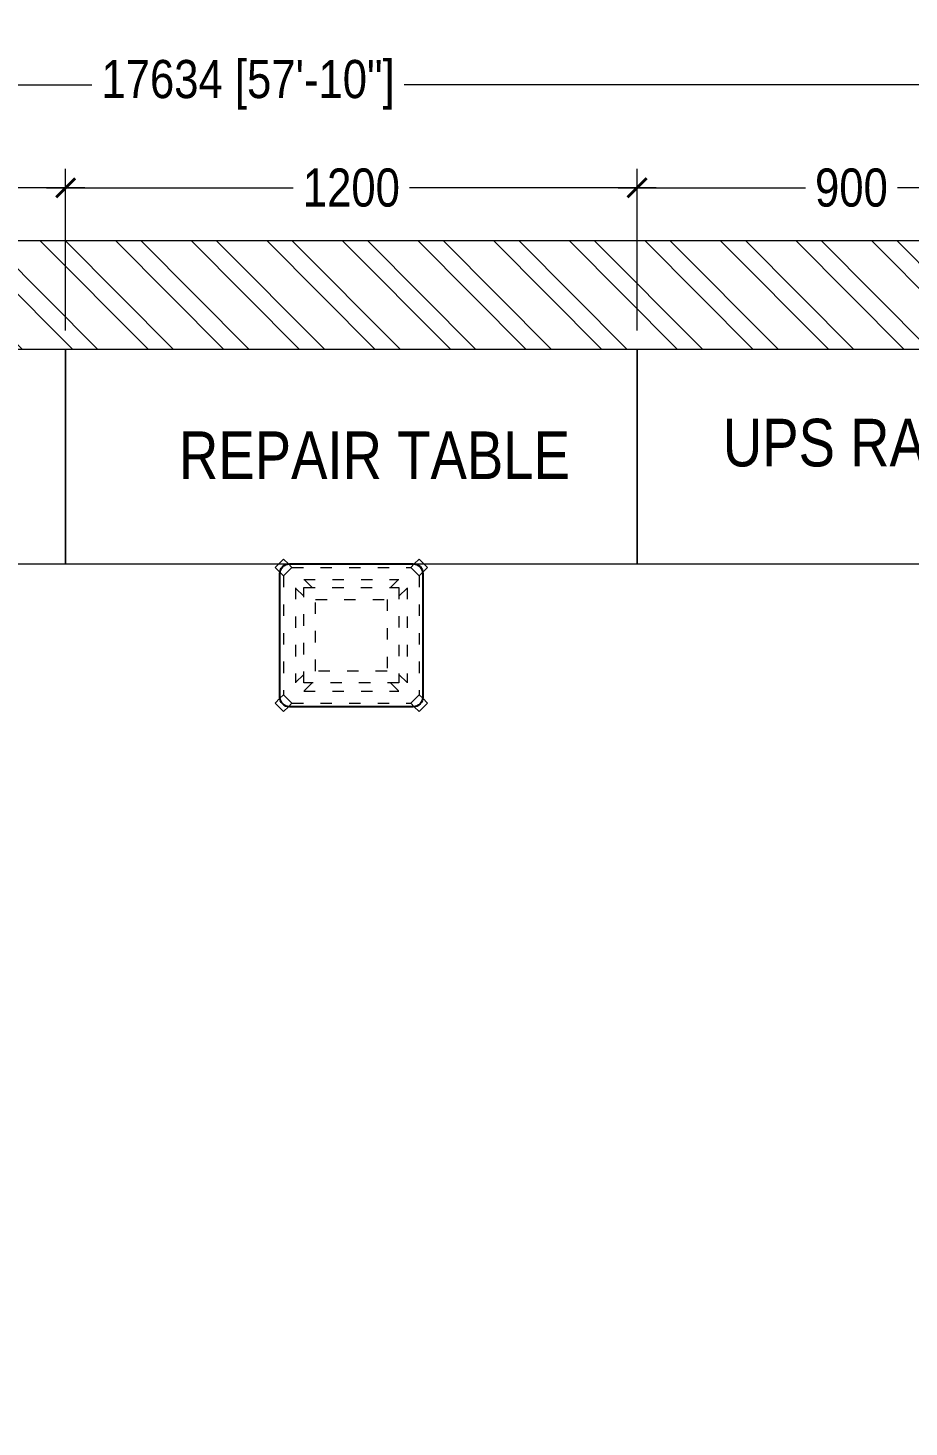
# Model space of a CAD drawing. Header units: millimetres. Extents: x 7389 to 27936, y -894474 to -881284.
# Drawn here: x 18225 to 20075, y -884222 to -881284 of the extents above; entities that cross this region are included whole.
import ezdxf
from ezdxf.lldxf.tags import DXFTag

# ---------------------------------------------------------------- set-up
doc = ezdxf.new("R2010")
doc.units = ezdxf.units.MM
doc.header["$LTSCALE"] = 40
doc.header["$MEASUREMENT"] = 0
doc.header["$PDMODE"] = 3
doc.linetypes.add('a_p6_plan_L18$0$HIDDEN', pattern=[0.375, 0.25, -0.125])
doc.linetypes.add('ACAD_ISO03W100', pattern=[30, 12, -18])
for name, color, linetype, lineweight in [('A-WALL-MASY', 1, 'Continuous', 9), ('dimensions', 149, 'Continuous', 5), ('Floor-Unit', 1, 'Continuous', 13), ('LN-ELEVATION-1', 81, 'Continuous', 25), ('LN-ELEVATION-3', 125, 'a_p6_plan_L18$0$HIDDEN', 18), ('LN-ELEVATION-5', 167, 'Continuous', 5), ('wall hatch', 22, 'Continuous', 9)]:
    doc.layers.add(name, color=color, linetype=linetype, lineweight=lineweight)
doc.styles.get("Standard").update_dxf_attribs({"font": 'ARIALN.TTF'})
tags = doc.linetypes.add('DASHED2', pattern=[0.375, 0.25, -0.125]).pattern_tags.tags
tags[6:7] = [DXFTag(74, 4), DXFTag(75, 0), DXFTag(340, '0'), DXFTag(46, 1.0), DXFTag(50, 0.0), DXFTag(44, 0.0), DXFTag(45, 0.0)]
tags[4:5] = [DXFTag(74, 4), DXFTag(75, 0), DXFTag(340, '0'), DXFTag(46, 1.0), DXFTag(50, 0.0), DXFTag(44, 0.0), DXFTag(45, 0.0)]
doc.dimstyles.new('Working', dxfattribs={"dimscale": 0.8, "dimtxt": 100, "dimasz": 50, "dimexe": 50, "dimexo": 50, "dimgap": 25, "dimtad": 0, "dimdec": 0, "dimzin": 0, "dimdsep": 46, "dimtxsty": 'Standard', "dimblk": 'ARCHTICK', "dimcen": 0, "dimdle": 50, "dimclrd": 250, "dimclre": 8, "dimclrt": 7, "dimadec": 0, "dimazin": 0, "dimtfac": 1, "dimtdec": 0, "dimtofl": 0, "dimtmove": 1, "dimatfit": 3, "dimfxl": 3, "dimtolj": 1, "dimlwd": 5, "dimlwe": 0, "dimarcsym": 0})

# ---------------------------------------------------------------- blocks, each defined once
blk = doc.blocks.new('swferarefgeaw')
at = {"layer": 'wall hatch'}
h = blk.add_hatch(dxfattribs=at)
h.set_pattern_fill('ANSI32', color=256, scale=300, angle=269.87)
h.set_pattern_definition([(314.87, (-17905439.1, 1618955.34), (79.7298001, 79.36881616), []), (314.87, (-17905439.22, 1618902.3), (79.7298001, 79.36881616), [])])
h.paths.add_polyline_path([(-14686.5, -5132.6), (-17633.9, -5132.6), (-17633.9, -5361.3), (-14686.5, -5361.3)])
h.paths.add_polyline_path([(-11510.3, -5158), (-14203.7, -5158), (-14203.7, -5361.3), (-11510.3, -5361.3)])
h.paths.add_polyline_path([(-6326.9, -5183.5), (-11053, -5183.5), (-11053, -5361.3), (-6326.9, -5361.3)])
h.paths.add_polyline_path([(-762.3, -5234.3), (-2058.1, -5234.3), (-2058.1, -4878.5), (-2185.2, -4878.5), (-2185.2, -5234.3), (-5844.1, -5234.3), (-5844.1, -5361.3), (-762.3, -5361.3)])
h.paths.add_polyline_path([(-228.7, -635.2), (-228.7, -3963.8), (-2210.6, -3963.8), (-2210.6, -4090.9), (-228.7, -4090.9), (-228.7, -4904), (0, -4904), (0, -635.2)])
h.paths.add_polyline_path([(-17862.6, 0), (-660.6, 0), (-660.6, -228.7), (-17862.6, -228.7)])
at = {"layer": 'A-WALL-MASY'}
blk.add_lwpolyline([(-17862.6, 0), (-660.6, 0), (-660.6, -228.7), (-17862.6, -228.7)], close=True, dxfattribs=at)
blk = doc.blocks.new('DFGHTHRTWE')
at = {"layer": 'LN-ELEVATION-1', "ltscale": 0.5}
blk.add_lwpolyline([(130, -225), (-130, -225, -0.414214), (-150, -205), (-150, 55, -0.414214), (-130, 75), (130, 75, -0.414214), (150, 55), (150, -205, -0.414214)], format="xyb", close=True, dxfattribs=at)
at = {"layer": 'LN-ELEVATION-3', "linetype": 'ACAD_ISO03W100', "ltscale": 0.05}
for p, q in [((-82.3, 25), (-124.7, 67.4)), ((124.7, 67.4), (-124.7, 67.4)), ((82.3, 25), (124.7, 67.4)), ((-100, 7.3), (-142.4, 49.7)), ((-142.4, -199.7), (-142.4, 49.7)), ((99.7, 42.4), (-99.7, 42.4)), ((100, 7.3), (142.4, 49.7)), ((142.4, -199.7), (142.4, 49.7)), ((-117.4, -174.7), (-117.4, 24.7)), ((117.4, -174.7), (117.4, 24.7)), ((-100, -157.3), (-142.4, -199.7)), ((-82.3, -175), (-124.7, -217.4)), ((82.3, -175), (124.7, -217.4)), ((100, -157.3), (142.4, -199.7)), ((99.7, -192.4), (-99.7, -192.4)), ((124.7, -217.4), (-124.7, -217.4))]:
    blk.add_line(p, q, dxfattribs=at)
for points in [[(-132.2, 74.9), (-124.7, 67.4), (-142.4, 49.7), (-149.9, 57.2)], [(132.2, 74.9), (124.7, 67.4), (142.4, 49.7), (149.9, 57.2)], [(-132.2, -224.9), (-124.7, -217.4), (-142.4, -199.7), (-149.9, -207.2)], [(132.2, -224.9), (124.7, -217.4), (142.4, -199.7), (149.9, -207.2)]]:
    blk.add_lwpolyline(points, dxfattribs=at)
for points in [[(100, -175), (-100, -175), (-100, 25), (100, 25)], [(75, -150), (-75, -150), (-75, 0), (75, 0)]]:
    blk.add_lwpolyline(points, close=True, dxfattribs=at)
at = {"layer": 'LN-ELEVATION-5', "ltscale": 0.5}
for points in [[(-149.9, 57.2), (-160.1, 67.4), (-142.4, 85.1), (-132.2, 74.9)], [(149.9, 57.2), (160.1, 67.4), (142.4, 85.1), (132.2, 74.9)], [(-149.9, -207.2), (-160.1, -217.4), (-142.4, -235.1), (-132.2, -224.9)], [(149.9, -207.2), (160.1, -217.4), (142.4, -235.1), (132.2, -224.9)]]:
    blk.add_lwpolyline(points, dxfattribs=at)
blk = doc.blocks.new('_ArchTick')
at = {"const_width": 0.15}
blk.add_lwpolyline([(-0.5, -0.5), (0.5, 0.5)], dxfattribs=at)
blk = doc.blocks.new('*D132')
at = {"layer": 'Defpoints', "color": 0, "ltscale": 50, "transparency": 16777216}
for p in [(19503.7, -881619.8), (19503.7, -881959.3), (20403.7, -881959.3)]:
    blk.add_point(p, dxfattribs=at)
at = {"layer": 'dimensions', "color": 8, "linetype": 'DASHED2', "lineweight": 0, "ltscale": 50, "transparency": 16777216}
for p, q in [((19503.7, -881919.3), (19503.7, -881579.8)), ((20403.7, -881919.3), (20403.7, -881579.8))]:
    blk.add_line(p, q, dxfattribs=at)
at = {"layer": 'dimensions', "color": 250, "linetype": 'DASHED2', "lineweight": 5, "ltscale": 50, "transparency": 16777216}
for p, q in [((19463.7, -881619.8), (19861.3, -881619.8)), ((20443.7, -881619.8), (20046, -881619.8))]:
    blk.add_line(p, q, dxfattribs=at)
at = {"layer": 'dimensions', "color": 250, "lineweight": 5, "ltscale": 50, "transparency": 16777216, "xscale": 40, "yscale": 40, "zscale": 40, "rotation": 180}
blk.add_blockref('_ArchTick', (19503.7, -881619.8), dxfattribs=at)
at = {"layer": 'dimensions', "color": 250, "lineweight": 5, "ltscale": 50, "transparency": 16777216, "xscale": 40, "yscale": 40, "zscale": 40}
blk.add_blockref('_ArchTick', (20403.7, -881619.8), dxfattribs=at)
at = {"layer": 'dimensions', "color": 7, "ltscale": 50, "transparency": 16777216, "insert": (19953.7, -881619.8), "char_height": 80, "attachment_point": 5, "bg_fill": 3, "box_fill_scale": 1.25, "bg_fill_color": 9, "bg_fill_true_color": 13158600, "bg_fill_transparency": 0}
blk.add_mtext('\\A1;900', dxfattribs=at)
blk = doc.blocks.new('*D133')
at = {"layer": 'Defpoints', "color": 0, "ltscale": 50, "transparency": 16777216}
for p in [(18303.7, -881619.8), (18303.7, -881959.3), (19503.7, -881959.3)]:
    blk.add_point(p, dxfattribs=at)
at = {"layer": 'dimensions', "color": 8, "linetype": 'DASHED2', "lineweight": 0, "ltscale": 50, "transparency": 16777216}
for p, q in [((18303.7, -881919.3), (18303.7, -881579.8)), ((19503.7, -881919.3), (19503.7, -881579.8))]:
    blk.add_line(p, q, dxfattribs=at)
at = {"layer": 'dimensions', "color": 250, "linetype": 'DASHED2', "lineweight": 5, "ltscale": 50, "transparency": 16777216}
for p, q in [((18263.7, -881619.8), (18788.9, -881619.8)), ((19543.7, -881619.8), (19018.4, -881619.8))]:
    blk.add_line(p, q, dxfattribs=at)
at = {"layer": 'dimensions', "color": 250, "lineweight": 5, "ltscale": 50, "transparency": 16777216, "xscale": 40, "yscale": 40, "zscale": 40, "rotation": 180}
blk.add_blockref('_ArchTick', (18303.7, -881619.8), dxfattribs=at)
at = {"layer": 'dimensions', "color": 250, "lineweight": 5, "ltscale": 50, "transparency": 16777216, "xscale": 40, "yscale": 40, "zscale": 40}
blk.add_blockref('_ArchTick', (19503.7, -881619.8), dxfattribs=at)
at = {"layer": 'dimensions', "color": 7, "ltscale": 50, "transparency": 16777216, "insert": (18903.7, -881619.8), "char_height": 80, "attachment_point": 5, "bg_fill": 3, "box_fill_scale": 1.25, "bg_fill_color": 9, "bg_fill_true_color": 13158600, "bg_fill_transparency": 0}
blk.add_mtext('\\A1;1200', dxfattribs=at)
blk = doc.blocks.new('*D134')
at = {"layer": 'Defpoints', "color": 0, "ltscale": 50, "transparency": 16777216}
for p in [(17103.7, -881619.8), (17103.7, -881959.3), (18303.7, -881959.3)]:
    blk.add_point(p, dxfattribs=at)
at = {"layer": 'dimensions', "color": 8, "linetype": 'DASHED2', "lineweight": 0, "ltscale": 50, "transparency": 16777216}
for p, q in [((17103.7, -881919.3), (17103.7, -881579.8)), ((18303.7, -881919.3), (18303.7, -881579.8))]:
    blk.add_line(p, q, dxfattribs=at)
at = {"layer": 'dimensions', "color": 250, "linetype": 'DASHED2', "lineweight": 5, "ltscale": 50, "transparency": 16777216}
for p, q in [((17063.7, -881619.8), (17588.9, -881619.8)), ((18343.7, -881619.8), (17818.4, -881619.8))]:
    blk.add_line(p, q, dxfattribs=at)
at = {"layer": 'dimensions', "color": 250, "lineweight": 5, "ltscale": 50, "transparency": 16777216, "xscale": 40, "yscale": 40, "zscale": 40, "rotation": 180}
blk.add_blockref('_ArchTick', (17103.7, -881619.8), dxfattribs=at)
at = {"layer": 'dimensions', "color": 250, "lineweight": 5, "ltscale": 50, "transparency": 16777216, "xscale": 40, "yscale": 40, "zscale": 40}
blk.add_blockref('_ArchTick', (18303.7, -881619.8), dxfattribs=at)
at = {"layer": 'dimensions', "color": 7, "ltscale": 50, "transparency": 16777216, "insert": (17703.7, -881619.8), "char_height": 80, "attachment_point": 5, "bg_fill": 3, "box_fill_scale": 1.25, "bg_fill_color": 9, "bg_fill_true_color": 13158600, "bg_fill_transparency": 0}
blk.add_mtext('\\A1;1200', dxfattribs=at)
blk = doc.blocks.new('*D138')
at = {"layer": 'Defpoints', "color": 0, "ltscale": 50, "transparency": 16777216}
for p in [(9869.7, -881403.5), (9869.7, -881845), (27503.7, -882365.9)]:
    blk.add_point(p, dxfattribs=at)
at = {"layer": 'dimensions', "color": 8, "linetype": 'DASHED2', "lineweight": 0, "ltscale": 50, "transparency": 16777216}
for p, q in [((9869.7, -881803.5), (9869.7, -881363.5)), ((27503.7, -881803.5), (27503.7, -881363.5))]:
    blk.add_line(p, q, dxfattribs=at)
at = {"layer": 'dimensions', "color": 250, "linetype": 'DASHED2', "lineweight": 5, "ltscale": 50, "transparency": 16777216}
for p, q in [((9829.7, -881403.5), (18366.6, -881403.5)), ((27543.7, -881403.5), (19006.8, -881403.5))]:
    blk.add_line(p, q, dxfattribs=at)
at = {"layer": 'dimensions', "color": 250, "lineweight": 5, "ltscale": 50, "transparency": 16777216, "xscale": 40, "yscale": 40, "zscale": 40, "rotation": 180}
blk.add_blockref('_ArchTick', (9869.7, -881403.5), dxfattribs=at)
at = {"layer": 'dimensions', "color": 250, "lineweight": 5, "ltscale": 50, "transparency": 16777216, "xscale": 40, "yscale": 40, "zscale": 40}
blk.add_blockref('_ArchTick', (27503.7, -881403.5), dxfattribs=at)
at = {"layer": 'dimensions', "color": 7, "ltscale": 50, "transparency": 16777216, "insert": (18686.7, -881403.5), "char_height": 80, "attachment_point": 5, "bg_fill": 3, "box_fill_scale": 1.25, "bg_fill_color": 9, "bg_fill_true_color": 13158600, "bg_fill_transparency": 0}
blk.add_mtext('\\A1;17634 [57\'-10"]', dxfattribs=at)

msp = doc.modelspace()

# ---------------------------------------------------------------- linework, layer by layer
at = {"layer": 'Floor-Unit'}
for points in [[(17103.7, -882409.3), (18303.7, -882409.3), (18303.7, -881959.3), (17103.7, -881959.3)], [(18303.7, -882409.3), (19503.7, -882409.3), (19503.7, -881959.3), (18303.7, -881959.3)], [(20403.7, -881959.3), (19503.7, -881959.3), (19503.7, -882409.3), (20403.7, -882409.3)]]:
    msp.add_lwpolyline(points, close=True, dxfattribs=at)

# ---------------------------------------------------------------- block references
msp.add_blockref('swferarefgeaw', (27732.3, -881730.7))
at = {"layer": 'Floor-Unit', "rotation": 180}
msp.add_blockref('DFGHTHRTWE', (18903.7, -882634.3), dxfattribs=at)

# ---------------------------------------------------------------- texts
at = {"layer": 'Floor-Unit', "color": 0, "linetype": 'Continuous', "ltscale": 3, "char_height": 100, "attachment_point": 5}
for s, width, insert in [('\\pxqc;UPS RACK', 1099.487, (19976.4, -882155.5)), ('\\pxqc;REPAIR TABLE', 783.964, (18952.2, -882181.3))]:
    msp.add_mtext_dynamic_manual_height_columns(s, width=width, gutter_width=1, heights=[0], dxfattribs=dict(at, insert=insert))

# ---------------------------------------------------------------- next in the draw order: dimensions: what is measured, and where the dimension line sits
at = {"layer": 'dimensions', "color": 3, "ltscale": 50, "true_color": 0x15f609}
dim = msp.add_linear_dim(base=(19503.7, -881619.8), p1=(20403.7, -881959.3), p2=(19503.7, -881959.3), dimstyle='Working', override={"dimfxl": 500, "dimfxlon": 1, "dimtfill": 1, "dimarcsym": 1}, dxfattribs=at)
dim.commit()
dim.dimension.update_dxf_attribs({"geometry": '*D132', "text_midpoint": (19953.7, -881619.8)})

# ---------------------------------------------------------------- next in the draw order: dimensions: what is measured, and where the dimension line sits
dim = msp.add_linear_dim(base=(18303.7, -881619.8), p1=(19503.7, -881959.3), p2=(18303.7, -881959.3), dimstyle='Working', override={"dimfxl": 500, "dimfxlon": 1, "dimtfill": 1, "dimarcsym": 1}, dxfattribs=at)
dim.commit()
dim.dimension.update_dxf_attribs({"geometry": '*D133', "text_midpoint": (18903.7, -881619.8)})

# ---------------------------------------------------------------- next in the draw order: dimensions: what is measured, and where the dimension line sits
dim = msp.add_linear_dim(base=(17103.7, -881619.8), p1=(18303.7, -881959.3), p2=(17103.7, -881959.3), dimstyle='Working', override={"dimfxl": 500, "dimfxlon": 1, "dimtfill": 1, "dimarcsym": 1}, dxfattribs=at)
dim.commit()
dim.dimension.update_dxf_attribs({"geometry": '*D134', "text_midpoint": (17703.7, -881619.8)})

# ---------------------------------------------------------------- next in the draw order: dimensions: what is measured, and where the dimension line sits
at = {"layer": 'dimensions', "ltscale": 50}
dim = msp.add_linear_dim(base=(9869.7, -881403.5), p1=(27503.7, -882365.9), p2=(9869.7, -881845), dimstyle='Working', override={"dimfxl": 500, "dimfxlon": 1, "dimtfill": 1, "dimarcsym": 1}, dxfattribs=at)
dim.commit()
dim.dimension.update_dxf_attribs({"geometry": '*D138', "text_midpoint": (18686.7, -881403.5)})

doc.saveas('drawing.dxf')
